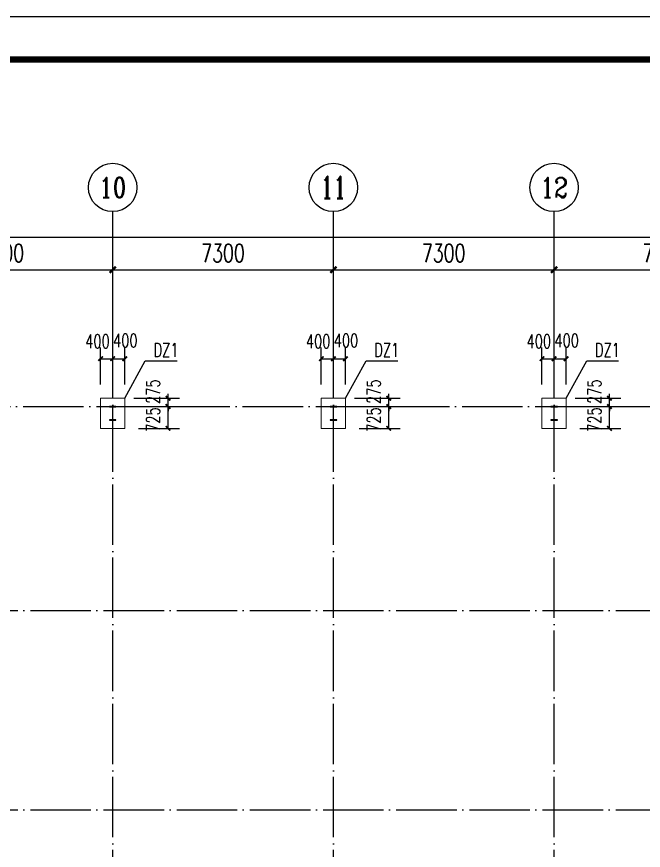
# Model space of a CAD drawing. Extents: x -89996 to 1006241, y -2176 to 440573.
# Drawn here: x 317614 to 338343, y 145005 to 172594 of the extents above; entities that cross this region are included whole.
import ezdxf
from ezdxf.enums import TextEntityAlignment as Align

# ---------------------------------------------------------------- set-up
doc = ezdxf.new("R2010")
doc.units = 0
doc.header["$LTSCALE"] = 1000
doc.header["$MEASUREMENT"] = 0
doc.linetypes.add('DOTE', pattern=[2.42, 2, -0.2, 0.02, -0.2])
for name, color, linetype in [('AXIS', 3, 'Continuous'), ('AXIS_TEXT', 7, 'Continuous'), ('DIM_LEAD', 3, 'Continuous'), ('DOTE', 1, 'DOTE'), ('GZ', 50, 'Continuous'), ('PUB_TITLE', 4, 'Continuous'), ('WALL', 9, 'Continuous'), ('YCX', 90, 'Continuous')]:
    doc.layers.add(name, color=color, linetype=linetype)
doc.layers.add('BASE_SING', color=7, linetype='Continuous', lineweight=0)
doc.styles.add('_TCH_AXIS', font='COMPLEX', dxfattribs={"bigfont": 'GBCBIG'})
doc.styles.add('_TCH_DIM_T3', font='SIMPLEX', dxfattribs={"width": 0.705882, "bigfont": 'GBCBIG'})
doc.styles.add('COMPLEX', font='COMPLEX')
doc.dimstyles.new('_TCH_ARCH&&200', dxfattribs={"dimtxt": 595, "dimasz": 200, "dimexe": 500, "dimexo": 600, "dimgap": 252.5, "dimtad": 1, "dimdec": 0, "dimzin": 0, "dimdsep": 46, "dimtxsty": '_TCH_DIM_T3', "dimblk": 'ARCHTICK', "dimcen": 0.09, "dimclrt": 7, "dimazin": 2, "dimtfac": 1, "dimtdec": 0, "dimtix": 1, "dimtmove": 2, "dimatfit": 3, "dimfxl": 0, "dimtolj": 1, "dimtzin": 0, "dimarcsym": 0})
doc.dimstyles.new('TCH-200-1', dxfattribs={"dimtxt": 595, "dimasz": 200, "dimexe": 500, "dimexo": 600, "dimgap": 252.5, "dimtad": 1, "dimdec": 0, "dimzin": 0, "dimdsep": 46, "dimtxsty": '_TCH_DIM_T3', "dimblk": 'ARCHTICK', "dimcen": 0.09, "dimclrd": 3, "dimclre": 3, "dimclrt": 7, "dimazin": 2, "dimtfac": 1, "dimtdec": 0, "dimtix": 1, "dimtmove": 2, "dimatfit": 3, "dimfxl": 0, "dimtolj": 1, "dimtzin": 0, "dimarcsym": 0})
doc.dimstyles.new('TCH_150_1', dxfattribs={"dimtxt": 446.25, "dimasz": 150, "dimexe": 375, "dimexo": 450, "dimgap": 189.375, "dimtad": 1, "dimdec": 0, "dimzin": 0, "dimdsep": 46, "dimtxsty": '_TCH_DIM_T3', "dimblk": 'ARCHTICK', "dimcen": 0.09, "dimclrd": 256, "dimclre": 256, "dimclrt": 7, "dimazin": 2, "dimtfac": 1, "dimtdec": 0, "dimtix": 1, "dimtmove": 2, "dimatfit": 3, "dimfxl": 0, "dimtolj": 1, "dimtzin": 0, "dimarcsym": 0})

# ---------------------------------------------------------------- blocks, each defined once
blk = doc.blocks.new('_AXISO')
blk.add_circle((0, 0), 0.5)
at = {"layer": 'AXIS_TEXT', "style": 'COMPLEX', "width": 1.041667}
blk.add_attdef('A', text='', height=0.56, dxfattribs=at).set_placement((-0.25, -0.28), (0.25, -0.28), align=Align.FIT)
blk = doc.blocks.new('_ArchTick')
at = {"color": 0, "linetype": 'ByBlock', "const_width": 0.4}
blk.add_lwpolyline([(-0.5, -0.5), (0.5, 0.5)], dxfattribs=at)
blk = doc.blocks.new('*D3026')
at = {"layer": 'AXIS', "color": 0, "lineweight": -2, "transparency": 16777216}
for p, q in [((53740, 42427), (53740, 45877)), ((61040, 42427), (61040, 45877)), ((53740, 45377), (61040, 45377))]:
    blk.add_line(p, q, dxfattribs=at)
at = {"layer": 'Defpoints', "color": 0, "transparency": 16777216}
for p in [(61040, 45377), (53740, 41827), (61040, 41827)]:
    blk.add_point(p, dxfattribs=at)
at = {"layer": 'AXIS', "color": 0, "lineweight": -2, "transparency": 16777216, "xscale": 200, "yscale": 200, "zscale": 200, "rotation": 180}
blk.add_blockref('_ArchTick', (53740, 45377), dxfattribs=at)
at = {"layer": 'AXIS', "color": 0, "lineweight": -2, "transparency": 16777216, "xscale": 200, "yscale": 200, "zscale": 200}
blk.add_blockref('_ArchTick', (61040, 45377), dxfattribs=at)
at = {"layer": 'AXIS', "color": 7, "transparency": 16777216, "insert": (57390, 45927), "char_height": 595, "attachment_point": 5, "style": '_TCH_DIM_T3'}
blk.add_mtext('\\A1;7300', dxfattribs=at)
blk = doc.blocks.new('*D3027')
at = {"layer": 'AXIS', "color": 0, "lineweight": -2, "transparency": 16777216}
for p, q in [((61040, 42427), (61040, 45877)), ((68340, 42427), (68340, 45877)), ((61040, 45377), (68340, 45377))]:
    blk.add_line(p, q, dxfattribs=at)
at = {"layer": 'Defpoints', "color": 0, "transparency": 16777216}
for p in [(68340, 45377), (61040, 41827), (68340, 41827)]:
    blk.add_point(p, dxfattribs=at)
at = {"layer": 'AXIS', "color": 0, "lineweight": -2, "transparency": 16777216, "xscale": 200, "yscale": 200, "zscale": 200, "rotation": 180}
blk.add_blockref('_ArchTick', (61040, 45377), dxfattribs=at)
at = {"layer": 'AXIS', "color": 0, "lineweight": -2, "transparency": 16777216, "xscale": 200, "yscale": 200, "zscale": 200}
blk.add_blockref('_ArchTick', (68340, 45377), dxfattribs=at)
at = {"layer": 'AXIS', "color": 7, "transparency": 16777216, "insert": (64690, 45927), "char_height": 595, "attachment_point": 5, "style": '_TCH_DIM_T3'}
blk.add_mtext('\\A1;7300', dxfattribs=at)
blk = doc.blocks.new('*D3028')
at = {"layer": 'AXIS', "color": 0, "lineweight": -2, "transparency": 16777216}
for p, q in [((68340, 42427), (68340, 45877)), ((75640, 42427), (75640, 45877)), ((68340, 45377), (75640, 45377))]:
    blk.add_line(p, q, dxfattribs=at)
at = {"layer": 'Defpoints', "color": 0, "transparency": 16777216}
for p in [(75640, 45377), (68340, 41827), (75640, 41827)]:
    blk.add_point(p, dxfattribs=at)
at = {"layer": 'AXIS', "color": 0, "lineweight": -2, "transparency": 16777216, "xscale": 200, "yscale": 200, "zscale": 200, "rotation": 180}
blk.add_blockref('_ArchTick', (68340, 45377), dxfattribs=at)
at = {"layer": 'AXIS', "color": 0, "lineweight": -2, "transparency": 16777216, "xscale": 200, "yscale": 200, "zscale": 200}
blk.add_blockref('_ArchTick', (75640, 45377), dxfattribs=at)
at = {"layer": 'AXIS', "color": 7, "transparency": 16777216, "insert": (71990, 45927), "char_height": 595, "attachment_point": 5, "style": '_TCH_DIM_T3'}
blk.add_mtext('\\A1;7300', dxfattribs=at)
blk = doc.blocks.new('*D3029')
at = {"layer": 'AXIS', "color": 0, "lineweight": -2, "transparency": 16777216}
for p, q in [((75640, 42427), (75640, 45877)), ((82940, 42427), (82940, 45877)), ((75640, 45377), (82940, 45377))]:
    blk.add_line(p, q, dxfattribs=at)
at = {"layer": 'Defpoints', "color": 0, "transparency": 16777216}
for p in [(82940, 45377), (75640, 41827), (82940, 41827)]:
    blk.add_point(p, dxfattribs=at)
at = {"layer": 'AXIS', "color": 0, "lineweight": -2, "transparency": 16777216, "xscale": 200, "yscale": 200, "zscale": 200, "rotation": 180}
blk.add_blockref('_ArchTick', (75640, 45377), dxfattribs=at)
at = {"layer": 'AXIS', "color": 0, "lineweight": -2, "transparency": 16777216, "xscale": 200, "yscale": 200, "zscale": 200}
blk.add_blockref('_ArchTick', (82940, 45377), dxfattribs=at)
at = {"layer": 'AXIS', "color": 7, "transparency": 16777216, "insert": (79290, 45927), "char_height": 595, "attachment_point": 5, "style": '_TCH_DIM_T3'}
blk.add_mtext('\\A1;7300', dxfattribs=at)
blk = doc.blocks.new('*D324')
at = {"layer": 'Defpoints', "color": 0, "transparency": 16777216}
for p in [(270440, 165281), (349750, 160033), (270440, 159793)]:
    blk.add_point(p, dxfattribs=at)
at = {"layer": 'WALL', "color": 3, "lineweight": -2, "transparency": 16777216}
for p, q in [((270440, 160393), (270440, 165781)), ((349750, 160633), (349750, 165781)), ((349750, 165281), (270440, 165281))]:
    blk.add_line(p, q, dxfattribs=at)
at = {"layer": 'WALL', "color": 3, "lineweight": -2, "transparency": 16777216, "xscale": 200, "yscale": 200, "zscale": 200, "rotation": 180}
blk.add_blockref('_ArchTick', (270440, 165281), dxfattribs=at)
at = {"layer": 'WALL', "color": 3, "lineweight": -2, "transparency": 16777216, "xscale": 200, "yscale": 200, "zscale": 200}
blk.add_blockref('_ArchTick', (349750, 165281), dxfattribs=at)
at = {"layer": 'WALL', "color": 7, "transparency": 16777216, "insert": (310095, 165831), "char_height": 595, "attachment_point": 5, "style": '_TCH_DIM_T3'}
blk.add_mtext('\\A1;79310', dxfattribs=at)
blk = doc.blocks.new('*D2266')
at = {"layer": 'Defpoints', "color": 0, "transparency": 16777216}
for p in [(320790, 161275), (320390, 159968), (320790, 159968)]:
    blk.add_point(p, dxfattribs=at)
at = {"layer": 'DIM_LEAD', "lineweight": -2, "transparency": 16777216}
for p, q in [((320390, 160418), (320390, 161650)), ((320790, 160418), (320790, 161650)), ((320390, 161275), (320790, 161275))]:
    blk.add_line(p, q, dxfattribs=at)
at = {"layer": 'DIM_LEAD', "lineweight": -2, "transparency": 16777216, "xscale": 150, "yscale": 150, "zscale": 150, "rotation": 180}
blk.add_blockref('_ArchTick', (320390, 161275), dxfattribs=at)
at = {"layer": 'DIM_LEAD', "lineweight": -2, "transparency": 16777216, "xscale": 150, "yscale": 150, "zscale": 150}
blk.add_blockref('_ArchTick', (320790, 161275), dxfattribs=at)
at = {"layer": 'DIM_LEAD', "color": 7, "transparency": 16777216, "insert": (320287, 161851), "char_height": 446.2, "attachment_point": 5, "style": '_TCH_DIM_T3'}
blk.add_mtext('\\A1;400', dxfattribs=at)
blk = doc.blocks.new('*D2267')
at = {"layer": 'Defpoints', "color": 0, "transparency": 16777216}
for p in [(321190, 161275), (320790, 159968), (321190, 159968)]:
    blk.add_point(p, dxfattribs=at)
at = {"layer": 'DIM_LEAD', "lineweight": -2, "transparency": 16777216}
for p, q in [((320790, 160418), (320790, 161650)), ((321190, 160418), (321190, 161650)), ((320790, 161275), (321190, 161275))]:
    blk.add_line(p, q, dxfattribs=at)
at = {"layer": 'DIM_LEAD', "lineweight": -2, "transparency": 16777216, "xscale": 150, "yscale": 150, "zscale": 150, "rotation": 180}
blk.add_blockref('_ArchTick', (320790, 161275), dxfattribs=at)
at = {"layer": 'DIM_LEAD', "lineweight": -2, "transparency": 16777216, "xscale": 150, "yscale": 150, "zscale": 150}
blk.add_blockref('_ArchTick', (321190, 161275), dxfattribs=at)
at = {"layer": 'DIM_LEAD', "color": 7, "transparency": 16777216, "insert": (321208, 161876), "char_height": 446.2, "attachment_point": 5, "style": '_TCH_DIM_T3'}
blk.add_mtext('\\A1;400', dxfattribs=at)
blk = doc.blocks.new('*D2268')
at = {"layer": 'Defpoints', "color": 0, "transparency": 16777216}
for p in [(321040, 159967), (322621, 159967), (321075, 159693)]:
    blk.add_point(p, dxfattribs=at)
at = {"layer": 'DIM_LEAD', "lineweight": -2, "transparency": 16777216}
for p, q in [((322621, 159967), (322621, 160117)), ((321490, 159967), (322996, 159967)), ((322621, 159693), (322621, 159967)), ((321525, 159693), (322996, 159693)), ((322621, 159693), (322621, 159543))]:
    blk.add_line(p, q, dxfattribs=at)
at = {"layer": 'DIM_LEAD', "lineweight": -2, "transparency": 16777216, "xscale": 150, "yscale": 150, "zscale": 150}
for p, rotation in [((322621, 159967), 270), ((322621, 159693), 90)]:
    blk.add_blockref('_ArchTick', p, dxfattribs=dict(at, rotation=rotation))
at = {"layer": 'DIM_LEAD', "color": 7, "transparency": 16777216, "insert": (322127, 160184), "char_height": 446.2, "attachment_point": 5, "rotation": 90, "style": '_TCH_DIM_T3'}
blk.add_mtext('\\A1;275', dxfattribs=at)
blk = doc.blocks.new('*D2269')
at = {"layer": 'Defpoints', "color": 0, "transparency": 16777216}
for p in [(321075, 159693), (322621, 159693), (321190, 158968)]:
    blk.add_point(p, dxfattribs=at)
at = {"layer": 'DIM_LEAD', "lineweight": -2, "transparency": 16777216}
for p, q in [((321525, 159693), (322996, 159693)), ((322621, 158968), (322621, 159693)), ((321640, 158968), (322996, 158968))]:
    blk.add_line(p, q, dxfattribs=at)
at = {"layer": 'DIM_LEAD', "lineweight": -2, "transparency": 16777216, "xscale": 150, "yscale": 150, "zscale": 150}
for p, rotation in [((322621, 159693), 90), ((322621, 158968), 270)]:
    blk.add_blockref('_ArchTick', p, dxfattribs=dict(at, rotation=rotation))
at = {"layer": 'DIM_LEAD', "color": 7, "transparency": 16777216, "insert": (322127, 159261), "char_height": 446.2, "attachment_point": 5, "rotation": 90, "style": '_TCH_DIM_T3'}
blk.add_mtext('\\A1;725', dxfattribs=at)
blk = doc.blocks.new('*D2270')
at = {"layer": 'Defpoints', "color": 0, "transparency": 16777216}
for p in [(328090, 161275), (327690, 159968), (328090, 159968)]:
    blk.add_point(p, dxfattribs=at)
at = {"layer": 'DIM_LEAD', "lineweight": -2, "transparency": 16777216}
for p, q in [((327690, 160418), (327690, 161650)), ((328090, 160418), (328090, 161650)), ((327690, 161275), (328090, 161275))]:
    blk.add_line(p, q, dxfattribs=at)
at = {"layer": 'DIM_LEAD', "lineweight": -2, "transparency": 16777216, "xscale": 150, "yscale": 150, "zscale": 150, "rotation": 180}
blk.add_blockref('_ArchTick', (327690, 161275), dxfattribs=at)
at = {"layer": 'DIM_LEAD', "lineweight": -2, "transparency": 16777216, "xscale": 150, "yscale": 150, "zscale": 150}
blk.add_blockref('_ArchTick', (328090, 161275), dxfattribs=at)
at = {"layer": 'DIM_LEAD', "color": 7, "transparency": 16777216, "insert": (327587, 161851), "char_height": 446.2, "attachment_point": 5, "style": '_TCH_DIM_T3'}
blk.add_mtext('\\A1;400', dxfattribs=at)
blk = doc.blocks.new('*D2271')
at = {"layer": 'Defpoints', "color": 0, "transparency": 16777216}
for p in [(328490, 161275), (328090, 159968), (328490, 159968)]:
    blk.add_point(p, dxfattribs=at)
at = {"layer": 'DIM_LEAD', "lineweight": -2, "transparency": 16777216}
for p, q in [((328090, 160418), (328090, 161650)), ((328490, 160418), (328490, 161650)), ((328090, 161275), (328490, 161275))]:
    blk.add_line(p, q, dxfattribs=at)
at = {"layer": 'DIM_LEAD', "lineweight": -2, "transparency": 16777216, "xscale": 150, "yscale": 150, "zscale": 150, "rotation": 180}
blk.add_blockref('_ArchTick', (328090, 161275), dxfattribs=at)
at = {"layer": 'DIM_LEAD', "lineweight": -2, "transparency": 16777216, "xscale": 150, "yscale": 150, "zscale": 150}
blk.add_blockref('_ArchTick', (328490, 161275), dxfattribs=at)
at = {"layer": 'DIM_LEAD', "color": 7, "transparency": 16777216, "insert": (328508, 161876), "char_height": 446.2, "attachment_point": 5, "style": '_TCH_DIM_T3'}
blk.add_mtext('\\A1;400', dxfattribs=at)
blk = doc.blocks.new('*D2272')
at = {"layer": 'Defpoints', "color": 0, "transparency": 16777216}
for p in [(328340, 159967), (329921, 159967), (328375, 159693)]:
    blk.add_point(p, dxfattribs=at)
at = {"layer": 'DIM_LEAD', "lineweight": -2, "transparency": 16777216}
for p, q in [((329921, 159967), (329921, 160117)), ((328790, 159967), (330296, 159967)), ((329921, 159693), (329921, 159967)), ((328825, 159693), (330296, 159693)), ((329921, 159693), (329921, 159543))]:
    blk.add_line(p, q, dxfattribs=at)
at = {"layer": 'DIM_LEAD', "lineweight": -2, "transparency": 16777216, "xscale": 150, "yscale": 150, "zscale": 150}
for p, rotation in [((329921, 159967), 270), ((329921, 159693), 90)]:
    blk.add_blockref('_ArchTick', p, dxfattribs=dict(at, rotation=rotation))
at = {"layer": 'DIM_LEAD', "color": 7, "transparency": 16777216, "insert": (329427, 160184), "char_height": 446.2, "attachment_point": 5, "rotation": 90, "style": '_TCH_DIM_T3'}
blk.add_mtext('\\A1;275', dxfattribs=at)
blk = doc.blocks.new('*D2273')
at = {"layer": 'Defpoints', "color": 0, "transparency": 16777216}
for p in [(328375, 159693), (329921, 159693), (328490, 158968)]:
    blk.add_point(p, dxfattribs=at)
at = {"layer": 'DIM_LEAD', "lineweight": -2, "transparency": 16777216}
for p, q in [((328825, 159693), (330296, 159693)), ((329921, 158968), (329921, 159693)), ((328940, 158968), (330296, 158968))]:
    blk.add_line(p, q, dxfattribs=at)
at = {"layer": 'DIM_LEAD', "lineweight": -2, "transparency": 16777216, "xscale": 150, "yscale": 150, "zscale": 150}
for p, rotation in [((329921, 159693), 90), ((329921, 158968), 270)]:
    blk.add_blockref('_ArchTick', p, dxfattribs=dict(at, rotation=rotation))
at = {"layer": 'DIM_LEAD', "color": 7, "transparency": 16777216, "insert": (329427, 159261), "char_height": 446.2, "attachment_point": 5, "rotation": 90, "style": '_TCH_DIM_T3'}
blk.add_mtext('\\A1;725', dxfattribs=at)
blk = doc.blocks.new('*D2274')
at = {"layer": 'Defpoints', "color": 0, "transparency": 16777216}
for p in [(335390, 161275), (334990, 159968), (335390, 159968)]:
    blk.add_point(p, dxfattribs=at)
at = {"layer": 'DIM_LEAD', "lineweight": -2, "transparency": 16777216}
for p, q in [((334990, 160418), (334990, 161650)), ((335390, 160418), (335390, 161650)), ((334990, 161275), (335390, 161275))]:
    blk.add_line(p, q, dxfattribs=at)
at = {"layer": 'DIM_LEAD', "lineweight": -2, "transparency": 16777216, "xscale": 150, "yscale": 150, "zscale": 150, "rotation": 180}
blk.add_blockref('_ArchTick', (334990, 161275), dxfattribs=at)
at = {"layer": 'DIM_LEAD', "lineweight": -2, "transparency": 16777216, "xscale": 150, "yscale": 150, "zscale": 150}
blk.add_blockref('_ArchTick', (335390, 161275), dxfattribs=at)
at = {"layer": 'DIM_LEAD', "color": 7, "transparency": 16777216, "insert": (334887, 161851), "char_height": 446.2, "attachment_point": 5, "style": '_TCH_DIM_T3'}
blk.add_mtext('\\A1;400', dxfattribs=at)
blk = doc.blocks.new('*D2275')
at = {"layer": 'Defpoints', "color": 0, "transparency": 16777216}
for p in [(335790, 161275), (335390, 159968), (335790, 159968)]:
    blk.add_point(p, dxfattribs=at)
at = {"layer": 'DIM_LEAD', "lineweight": -2, "transparency": 16777216}
for p, q in [((335390, 160418), (335390, 161650)), ((335790, 160418), (335790, 161650)), ((335390, 161275), (335790, 161275))]:
    blk.add_line(p, q, dxfattribs=at)
at = {"layer": 'DIM_LEAD', "lineweight": -2, "transparency": 16777216, "xscale": 150, "yscale": 150, "zscale": 150, "rotation": 180}
blk.add_blockref('_ArchTick', (335390, 161275), dxfattribs=at)
at = {"layer": 'DIM_LEAD', "lineweight": -2, "transparency": 16777216, "xscale": 150, "yscale": 150, "zscale": 150}
blk.add_blockref('_ArchTick', (335790, 161275), dxfattribs=at)
at = {"layer": 'DIM_LEAD', "color": 7, "transparency": 16777216, "insert": (335808, 161876), "char_height": 446.2, "attachment_point": 5, "style": '_TCH_DIM_T3'}
blk.add_mtext('\\A1;400', dxfattribs=at)
blk = doc.blocks.new('*D2276')
at = {"layer": 'Defpoints', "color": 0, "transparency": 16777216}
for p in [(335640, 159967), (337221, 159967), (335675, 159693)]:
    blk.add_point(p, dxfattribs=at)
at = {"layer": 'DIM_LEAD', "lineweight": -2, "transparency": 16777216}
for p, q in [((337221, 159967), (337221, 160117)), ((336090, 159967), (337596, 159967)), ((337221, 159693), (337221, 159967)), ((336125, 159693), (337596, 159693)), ((337221, 159693), (337221, 159543))]:
    blk.add_line(p, q, dxfattribs=at)
at = {"layer": 'DIM_LEAD', "lineweight": -2, "transparency": 16777216, "xscale": 150, "yscale": 150, "zscale": 150}
for p, rotation in [((337221, 159967), 270), ((337221, 159693), 90)]:
    blk.add_blockref('_ArchTick', p, dxfattribs=dict(at, rotation=rotation))
at = {"layer": 'DIM_LEAD', "color": 7, "transparency": 16777216, "insert": (336727, 160184), "char_height": 446.2, "attachment_point": 5, "rotation": 90, "style": '_TCH_DIM_T3'}
blk.add_mtext('\\A1;275', dxfattribs=at)
blk = doc.blocks.new('*D2277')
at = {"layer": 'Defpoints', "color": 0, "transparency": 16777216}
for p in [(335675, 159693), (337221, 159693), (335790, 158968)]:
    blk.add_point(p, dxfattribs=at)
at = {"layer": 'DIM_LEAD', "lineweight": -2, "transparency": 16777216}
for p, q in [((336125, 159693), (337596, 159693)), ((337221, 158968), (337221, 159693)), ((336240, 158968), (337596, 158968))]:
    blk.add_line(p, q, dxfattribs=at)
at = {"layer": 'DIM_LEAD', "lineweight": -2, "transparency": 16777216, "xscale": 150, "yscale": 150, "zscale": 150}
for p, rotation in [((337221, 159693), 90), ((337221, 158968), 270)]:
    blk.add_blockref('_ArchTick', p, dxfattribs=dict(at, rotation=rotation))
at = {"layer": 'DIM_LEAD', "color": 7, "transparency": 16777216, "insert": (336727, 159261), "char_height": 446.2, "attachment_point": 5, "rotation": 90, "style": '_TCH_DIM_T3'}
blk.add_mtext('\\A1;725', dxfattribs=at)
blk = doc.blocks.new('A$C3A647AB8')
at = {"layer": 'AXIS'}
for p, q in [((61040, 41826.8), (61040, 47298.2)), ((68340, 41826.8), (68340, 47298.2)), ((75640, 41826.8), (75640, 47298.2))]:
    blk.add_line(p, q, dxfattribs=at)
at = {"layer": 'DOTE'}
for p, q in [((61040, -26.8), (61040, 41826.8)), ((68340, -26.8), (68340, 41826.8)), ((75640, -26.8), (75640, 41826.8)), ((0, 40850), (91000, 40850)), ((240, 34100), (91240, 34100)), ((240, 27500), (91240, 27500))]:
    blk.add_line(p, q, dxfattribs=at)
at = {"layer": 'GZ'}
for points in [[(61150, 40850), (60930, 40850), (60930, 40840), (61033.1, 40840), (61037, 40835), (61037, 40414.6), (61033.1, 40410), (60930, 40410), (60930, 40400), (61150, 40400), (61150, 40410), (61047, 40410), (61043, 40414.5), (61043, 40835), (61047, 40840), (61150, 40840), (61150, 40850)], [(68450, 40850), (68230, 40850), (68230, 40840), (68333.1, 40840), (68337, 40835), (68337, 40414.6), (68333.1, 40410), (68230, 40410), (68230, 40400), (68450, 40400), (68450, 40410), (68347, 40410), (68343, 40414.5), (68343, 40835), (68347, 40840), (68450, 40840), (68450, 40850)], [(75750, 40850), (75530, 40850), (75530, 40840), (75633.1, 40840), (75637, 40835), (75637, 40414.6), (75633.1, 40410), (75530, 40410), (75530, 40400), (75750, 40400), (75750, 40410), (75647, 40410), (75643, 40414.5), (75643, 40835), (75647, 40840), (75750, 40840), (75750, 40850)]]:
    blk.add_lwpolyline(points, close=True, dxfattribs=at)
at = {"layer": 'AXIS'}
ref = blk.add_blockref('_AXISO', (61040, 48098.2), dxfattribs=dict(at, xscale=1600, yscale=1600, zscale=1600))
ref.add_attrib('A', '10', dxfattribs={"layer": 'AXIS_TEXT', "height": 656.89, "style": '_TCH_AXIS'}).set_placement((60586.4, 47769.8), (61493.6, 47769.8), align=Align.FIT)
ref = blk.add_blockref('_AXISO', (68340, 48098.2), dxfattribs=dict(at, xscale=1600, yscale=1600, zscale=1600))
ref.add_attrib('A', '11', dxfattribs={"layer": 'AXIS_TEXT', "height": 737.53, "style": '_TCH_AXIS'}).set_placement((67918.6, 47729.4), (68761.4, 47729.4), align=Align.FIT)
ref = blk.add_blockref('_AXISO', (75640, 48098.2), dxfattribs=dict(at, xscale=1600, yscale=1600, zscale=1600))
ref.add_attrib('A', '12', dxfattribs={"layer": 'AXIS_TEXT', "height": 656.89, "style": '_TCH_AXIS'}).set_placement((75186.4, 47769.8), (76093.6, 47769.8), align=Align.FIT)
for p1, p2, picture, middle in [((53740, 41826.8), (61040, 41826.8), '*D3026', (57390, 45926.8)), ((61040, 41826.8), (68340, 41826.8), '*D3027', (64690, 45926.8)), ((68340, 41826.8), (75640, 41826.8), '*D3028', (71990, 45926.8)), ((75640, 41826.8), (82940, 41826.8), '*D3029', (79290, 45926.8))]:
    dim = blk.add_aligned_dim(p1=p1, p2=p2, distance=3550, dimstyle='_TCH_ARCH&&200', dxfattribs=at)
    dim.commit()
    dim.dimension.update_dxf_attribs({"geometry": picture, "text_midpoint": middle})

msp = doc.modelspace()

# ---------------------------------------------------------------- linework, layer by layer
at = {"layer": 'BASE_SING'}
for points in [[(321189.64, 158967.68), (320389.64, 158967.68), (320389.64, 159967.68), (321189.64, 159967.68)], [(328489.64, 158967.68), (327689.64, 158967.68), (327689.64, 159967.68), (328489.64, 159967.68)], [(335789.64, 158967.68), (334989.64, 158967.68), (334989.64, 159967.68), (335789.64, 159967.68)]]:
    msp.add_lwpolyline(points, close=True, dxfattribs=at)
at = {"layer": 'DIM_LEAD'}
for p, q in [((321189.64, 159967.04), (321870.05, 161199.01)), ((321870.05, 161199.01), (322925.04, 161199.01)), ((328489.64, 159967.04), (329170.05, 161199.01)), ((329170.05, 161199.01), (330225.04, 161199.01)), ((335789.64, 159967.04), (336470.05, 161199.01)), ((336470.05, 161199.01), (337525.04, 161199.01))]:
    msp.add_line(p, q, dxfattribs=at)
at = {"layer": 'PUB_TITLE'}
msp.add_lwpolyline([(243069.57, 88593.71), (391669.57, 88593.71), (391669.57, 172593.71), (243069.57, 172593.71)], close=True, dxfattribs=at)
at = {"layer": 'PUB_TITLE', "const_width": 212.12}
msp.add_lwpolyline([(246604.92, 90007.85), (246604.92, 171179.57), (390255.43, 171179.57), (390255.43, 90007.85)], close=True, dxfattribs=at)

# ---------------------------------------------------------------- block references
at = {"layer": 'WALL'}
msp.add_blockref('A$C3A647AB8', (259749.65, 118842.68), dxfattribs=at)

# ---------------------------------------------------------------- texts
at = {"layer": 'YCX', "style": '_TCH_DIM_T3', "width": 0.705882}
for p in [(322138.31, 161338.99), (329438.31, 161338.99), (336738.31, 161338.99)]:
    msp.add_text('DZ1', height=450, dxfattribs=at).set_placement(p)

# ---------------------------------------------------------------- dimensions: what is measured, and where the dimension line sits
at = {"layer": 'DIM_LEAD'}
for base, p1, p2, picture, middle in [((320789.64, 161274.99), (320389.64, 159968.07), (320789.64, 159968.07), '*D2266', (320286.72, 161851.47)), ((321189.64, 161274.99), (320789.64, 159968.07), (321189.64, 159968.07), '*D2267', (321207.71, 161875.55)), ((328089.64, 161274.99), (327689.64, 159968.07), (328089.64, 159968.07), '*D2270', (327586.72, 161851.47)), ((328489.64, 161274.99), (328089.64, 159968.07), (328489.64, 159968.07), '*D2271', (328507.71, 161875.55)), ((335389.64, 161274.99), (334989.64, 159968.07), (335389.64, 159968.07), '*D2274', (334886.72, 161851.47)), ((335789.64, 161274.99), (335389.64, 159968.07), (335789.64, 159968.07), '*D2275', (335807.71, 161875.55))]:
    dim = msp.add_linear_dim(base=base, p1=p1, p2=p2, dimstyle='TCH_150_1', dxfattribs=at)
    dim.commit()
    dim.dimension.update_dxf_attribs({"geometry": picture, "text_midpoint": middle, "dimtype": 128})
for base, p1, p2, picture, middle in [((322621.15, 159967.43), (321074.63, 159692.68), (321039.86, 159967.43), '*D2268', (322127.17, 160183.65)), ((329921.15, 159967.43), (328374.63, 159692.68), (328339.86, 159967.43), '*D2272', (329427.17, 160183.65)), ((337221.15, 159967.43), (335674.63, 159692.68), (335639.86, 159967.43), '*D2276', (336727.17, 160183.65)), ((322621.15, 159692.68), (321189.64, 158967.68), (321074.63, 159692.68), '*D2269', (322127.17, 159260.57)), ((329921.15, 159692.68), (328489.64, 158967.68), (328374.63, 159692.68), '*D2273', (329427.17, 159260.57)), ((337221.15, 159692.68), (335789.64, 158967.68), (335674.63, 159692.68), '*D2277', (336727.17, 159260.57))]:
    dim = msp.add_linear_dim(base=base, p1=p1, p2=p2, angle=270, dimstyle='TCH_150_1', dxfattribs=at)
    dim.commit()
    dim.dimension.update_dxf_attribs({"geometry": picture, "text_midpoint": middle, "dimtype": 128})
at = {"layer": 'WALL'}
dim = msp.add_linear_dim(base=(270439.82, 165281.3), p1=(349749.64, 160032.68), p2=(270439.82, 159792.68), angle=180, dimstyle='TCH-200-1', dxfattribs=at)
dim.commit()
dim.dimension.update_dxf_attribs({"geometry": '*D324', "text_midpoint": (310094.73, 165831.3)})

doc.saveas('drawing.dxf')
